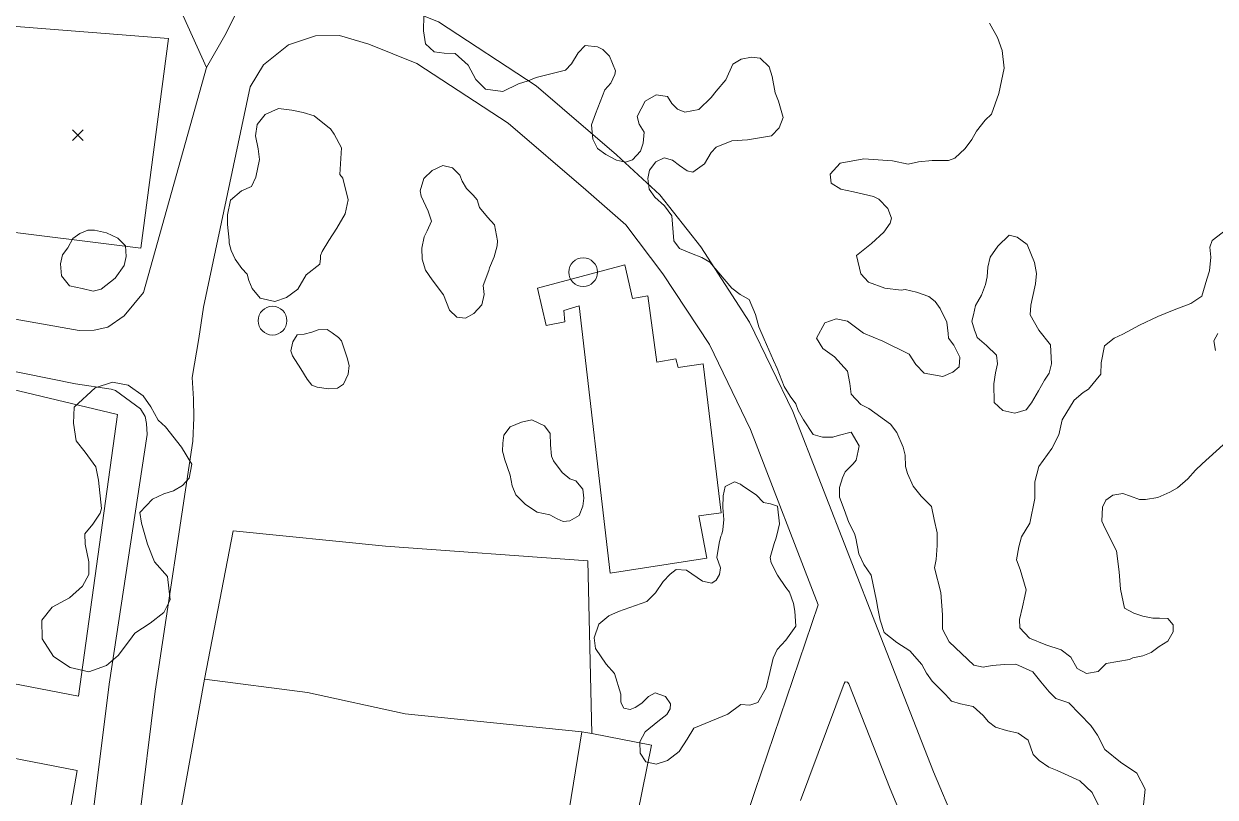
# Model space of a CAD drawing. Header units: metres. Extents: x 4652992 to 4879070, y 2074171 to 2309877.
# Drawn here: x 4654550.2 to 4654614.1, y 2307160.3 to 2307201.8 of the extents above; entities that cross this region are included whole.
import ezdxf

# ---------------------------------------------------------------- set-up
doc = ezdxf.new("R2010")
doc.units = ezdxf.units.M
doc.header["$MEASUREMENT"] = 0
doc.linetypes.add('DGN Style 3', pattern=[92.779933, 66.271381, -26.508552])
doc.layers.get('0').update_dxf_attribs({"color": 4, "lineweight": 0})
for name, color, linetype, lineweight in [('Level 19', 38, 'DGN Style 3', 0), ('Level 20', 30, 'DGN Style 3', 0), ('Level 30', 5, 'Continuous', 0), ('Level 37', 3, 'Continuous', 0), ('Level 38', 3, 'Continuous', 0), ('Level 40', 1, 'Continuous', 0), ('Level 61', 4, 'Continuous', 0), ('Level 62', 4, 'Continuous', 0), ('Level 63', 3, 'Continuous', 0)]:
    doc.layers.add(name, color=color, linetype=linetype, lineweight=lineweight)

# ---------------------------------------------------------------- blocks, each defined once
blk = doc.blocks.new('POSTE')
at = {"color": 0, "linetype": 'ByBlock', "lineweight": -2}
blk.add_circle((0, 0), 0.770001, dxfattribs=at)
blk = doc.blocks.new('COTA')
at = {"color": 0, "linetype": 'ByBlock', "lineweight": -2, "ltscale": 10}
for p, q in [((0, 0), (-1.419522, -1.408457)), ((-1.408457, 1.419522), (0, 0)), ((1.419522, 1.408457), (0, 0)), ((0, 0), (1.408457, -1.419522))]:
    blk.add_line(p, q, dxfattribs=at)

msp = doc.modelspace()

# ---------------------------------------------------------------- linework, layer by layer
at = {"layer": 'Level 19', "linetype": 'DGN Style 3'}
for points in [[(4654585.2762, 2307259.1089, 1371.557263), (4654583.9822, 2307256.4333, 1371.910547), (4654582.6483, 2307253.6028, 1372.667055), (4654573.4456, 2307234.7144, 1375.998462), (4654569.428, 2307224.9696, 1377.735555), (4654564.0592, 2307209.6876, 1380.274711), (4654561.593461, 2307202.392174, 1381.477922), (4654561.077612, 2307201.337361, 1381.56713), (4654560.0212, 2307199.4987, 1381.815247), (4654556.635547, 2307187.427941, 1383.673627), (4654555.5939, 2307186.1626, 1384.011302), (4654554.7342, 2307185.56, 1384.176659), (4654553.999, 2307185.4072, 1384.220602), (4654553.1812, 2307185.389, 1384.241783), (4654540.9424, 2307187.5248, 1384.510064)], [(4654602.2677, 2307153.9372, 1372.241664), (4654599.0035, 2307161.709, 1372.810473), (4654596.012, 2307169.3501, 1373.436735), (4654591.453, 2307181.0335, 1375.107136), (4654589.1412, 2307185.8358, 1376.187789), (4654586.5304, 2307189.8701, 1376.781996), (4654584.3247, 2307192.6632, 1377.20291), (4654582.0024, 2307194.8138, 1377.626021), (4654577.6959, 2307198.5082, 1378.572125), (4654572.4589, 2307201.9415, 1379.845676), (4654569.5431, 2307203.1093, 1380.27023), (4654567.4945, 2307203.7212, 1380.588414), (4654565.7385, 2307203.7517, 1380.835606), (4654565.4001, 2307203.8394, 1380.864146), (4654565.1421, 2307203.9944, 1380.882038), (4654565.0448, 2307204.2444, 1380.880005), (4654566.2508, 2307208.9867, 1380.339235), (4654571.5777, 2307224.1495, 1377.597519), (4654575.5446, 2307233.7715, 1375.956837), (4654584.7225, 2307252.6088, 1372.622794), (4654586.0578, 2307255.4423, 1371.945657), (4654587.3558, 2307258.1261, 1371.214707)], [(4654587.1688, 2307153.9572, 1377.537345), (4654589.4287, 2307160.6509, 1376.091746), (4654592.8147, 2307170.6684, 1373.724943), (4654589.1939, 2307180.0628, 1375.466895), (4654586.9988, 2307184.6228, 1376.435903), (4654584.4888, 2307188.4249, 1377.050053), (4654582.5048, 2307191.0427, 1377.313004), (4654580.3629, 2307192.9263, 1377.747), (4654576.1904, 2307196.5059, 1378.684707), (4654571.2973, 2307199.7137, 1379.850484), (4654568.719, 2307200.7464, 1380.329322), (4654567.1514, 2307201.2146, 1380.667339), (4654565.8565, 2307201.191, 1380.938653), (4654564.4185, 2307200.7011, 1381.296954), (4654563.07202, 2307199.626443, 1381.656542), (4654562.364073, 2307198.446095, 1381.86989), (4654559.855003, 2307186.63124, 1383.782202), (4654559.613244, 2307184.94642, 1384.123365), (4654559.2484, 2307182.8575, 1384.445592), (4654559.3206, 2307181.7242, 1384.511125), (4654559.3347, 2307180.6915, 1384.545837), (4654559.2934, 2307179.452, 1384.569805), (4654557.2694, 2307166.0268, 1384.986862), (4654555.9496, 2307155.3622, 1385.555503)], [(4654553.4824, 2307155.781, 1385.673095), (4654554.7979, 2307166.4027, 1385.161206), (4654556.8363, 2307179.8041, 1384.445191), (4654556.7943, 2307180.3991, 1384.43923), (4654556.7301, 2307180.7647, 1384.432018), (4654556.4711, 2307181.174, 1384.440706), (4654555.1347, 2307182.1663, 1384.397538), (4654554.8974, 2307182.2321, 1384.388942), (4654552.996, 2307182.5253, 1384.378011), (4654540.4476, 2307185.0743, 1384.507834), (4654537.0213, 2307185.7618, 1384.625462), (4654533.8874, 2307186.5399, 1384.610689), (4654512.926, 2307191.433, 1384.197088), (4654497.5128, 2307194.0755, 1383.493536), (4654471.527291, 2307199.830809, 1381.966354)], [(4654599.9063, 2307153.1036, 1372.359877), (4654596.6756, 2307160.7976, 1373.063074), (4654594.4695, 2307166.4324, 1373.381927), (4654594.398, 2307166.5182, 1373.400111), (4654594.2705, 2307166.5366, 1373.438321), (4654594.2077, 2307166.4394, 1373.46531), (4654591.8768, 2307160.1626, 1375.646072)]]:
    msp.add_polyline3d(points, dxfattribs=at)
at = {"layer": 'Level 20', "linetype": 'Continuous'}
msp.add_polyline3d([(4654560.0212, 2307199.4987, 1381.6514), (4654556.169236, 2307208.015786, 1381.8514), (4654552.474768, 2307213.142319, 1382.3514), (4654547.906163, 2307217.966674, 1382.5514), (4654547.267449, 2307218.397831, 1382.5514), (4654546.57405, 2307218.58506, 1382.5514), (4654545.917303, 2307218.50791, 1382.5514), (4654545.429557, 2307218.328886, 1382.5514), (4654538.72812, 2307213.043219, 1383.1514), (4654534.791036, 2307211.300463, 1383.1514), (4654530.938485, 2307210.389836, 1383.4514), (4654519.744189, 2307209.759258, 1383.4514), (4654516.791807, 2307209.36771, 1383.3514), (4654514.896642, 2307208.89581, 1383.3514), (4654513.809991, 2307208.467015, 1383.3514), (4654513.177198, 2307208.352597, 1383.3514), (4654509.586971, 2307209.027555, 1383.1514)], dxfattribs=at)
at = {"layer": 'Level 30', "color": 1}
for points in [[(4654582.450302, 2307188.9096, 1380.3514), (4654582.861236, 2307187.0959, 1380.8514), (4654583.680383, 2307187.24109, 1380.8514), (4654584.160717, 2307183.686596, 1380.8514), (4654585.189837, 2307183.855174, 1380.6514), (4654585.317093, 2307183.399849, 1380.6514), (4654586.657896, 2307183.602062, 1380.2514), (4654587.616784, 2307175.602014, 1380.2514), (4654586.414472, 2307175.438568, 1380.6514), (4654586.856373, 2307173.173003, 1380.6514), (4654581.656049, 2307172.361234, 1381.1514), (4654580.002897, 2307186.714548, 1380.9514), (4654579.177226, 2307186.454486, 1380.3514), (4654579.238244, 2307185.84949, 1380.3514), (4654578.241287, 2307185.645243, 1380.3514), (4654577.773969, 2307187.65522, 1380.3514), (4654582.450302, 2307188.9096, 1380.3514)], [(4654548.780214, 2307181.112918, 1387.4514), (4654546.55127, 2307167.041716, 1387.4514), (4654546.485861, 2307166.628793, 1387.4514), (4654545.255591, 2307166.95098, 1387.6514), (4654544.662174, 2307163.494757, 1387.6514), (4654548.912054, 2307162.589868, 1393.3514), (4654553.083473, 2307161.783439, 1392.6514), (4654552.315147, 2307157.353024, 1392.6514), (4654552.097401, 2307157.406069, 1388.1514), (4654551.435986, 2307151.811147, 1388.0514), (4654547.602676, 2307152.405234, 1388.0514), (4654548.518662, 2307158.077067, 1388.0514), (4654542.172203, 2307159.296639, 1388.0514), (4654537.643982, 2307160.167796, 1388.8514), (4654534.327882, 2307160.63344, 1388.1514), (4654535.655242, 2307168.781342, 1388.1514), (4654536.52487, 2307172.758105, 1387.0514), (4654536.680207, 2307172.739027, 1387.078592), (4654538.809873, 2307172.477471, 1387.4514), (4654540.522517, 2307182.548539, 1387.4514), (4654544.684099, 2307181.883579, 1388.3514), (4654548.460232, 2307181.173121, 1387.521707), (4654548.780214, 2307181.112918, 1387.4514)]]:
    msp.add_polyline3d(points, dxfattribs=at)
at = {"layer": 'Level 37', "extrusion": (0.1792377330463025, 0.0448865528118147, 0.9827812739511752), "elevation": 939195.770161, "flags": 128}
msp.add_lwpolyline([(1107314.920861, -4987947.362414), (1107307.475652, -4987967.031491), (1107321.114784, -4987972.98475)], dxfattribs=at)
at = {"layer": 'Level 37'}
for points in [[(4654554.731506, 2307126.92225, 1387.7514), (4654555.116291, 2307133.964641, 1387.7514), (4654555.143532, 2307134.463213, 1387.7514), (4654555.66244, 2307143.115204, 1387.6514), (4654557.215314, 2307151.733995, 1387.28571), (4654559.908856, 2307166.683747, 1386.6514), (4654561.444662, 2307174.641907, 1386.0514), (4654569.611256, 2307173.804718, 1385.651384), (4654580.467511, 2307173.027291, 1381.451384), (4654580.677573, 2307163.754001, 1382.522506)], [(4654550.941743, 2307117.659603, 1388.310411), (4654574.019321, 2307113.750316, 1384.051384), (4654576.542665, 2307125.356211, 1384.051384), (4654577.301463, 2307130.386226, 1383.943396), (4654577.455674, 2307131.408479, 1383.92145), (4654577.948004, 2307134.672093, 1383.851384), (4654579.011865, 2307139.617727, 1383.576807), (4654580.660189, 2307147.280389, 1383.151384), (4654583.878047, 2307163.12831, 1382.351384), (4654580.677573, 2307163.754001, 1382.522506), (4654580.137465, 2307163.859592, 1382.551384), (4654570.669125, 2307164.817415, 1386.151384), (4654565.441635, 2307165.956801, 1386.651384), (4654559.908856, 2307166.683747, 1386.651384)]]:
    msp.add_polyline3d(points, dxfattribs=at)
at = {"layer": 'Level 38'}
msp.add_polyline3d([(4654546.55127, 2307167.041716, 1386.5514), (4654553.155175, 2307165.76763, 1386.5514), (4654555.243773, 2307180.869681, 1385.7514), (4654548.712802, 2307182.432877, 1385.9514), (4654548.460232, 2307181.173121, 1385.9514)], dxfattribs=at)
at = {"layer": 'Level 40', "color": 3, "flags": 128}
for points, elevation in [([(4654555.254217, 2307190.327414), (4654555.67538, 2307189.91701), (4654555.707562, 2307189.356353), (4654555.597819, 2307188.866955), (4654555.128252, 2307188.181252), (4654554.366393, 2307187.600404), (4654553.948263, 2307187.496187), (4654553.346779, 2307187.630604), (4654552.670098, 2307187.781826), (4654552.236636, 2307188.313559), (4654552.183722, 2307188.95792), (4654552.293457, 2307189.447336), (4654552.574283, 2307189.819448), (4654552.842839, 2307190.312906), (4654553.219566, 2307190.584515), (4654553.654596, 2307190.764022), (4654554.009823, 2307190.763692), (4654554.648909, 2307190.620846), (4654555.254217, 2307190.327414)], 1385.609417), ([(4654601.854237, 2307184.573978), (4654601.350274, 2307185.008039), (4654601.278686, 2307185.224914), (4654601.198508, 2307185.403537), (4654601.06392, 2307185.875548), (4654601.14123, 2307186.219837), (4654601.2529, 2307186.717145), (4654601.380801, 2307186.9296), (4654601.581241, 2307187.286537), (4654601.786454, 2307187.843288), (4654601.880947, 2307188.264096), (4654601.916261, 2307188.778493), (4654602.036526, 2307189.314074), (4654602.449824, 2307189.90466), (4654603.062613, 2307190.490811), (4654603.482586, 2307190.396887), (4654604.033314, 2307189.992482), (4654604.41699, 2307189.022798), (4654604.525786, 2307188.436007), (4654604.48187, 2307187.883373), (4654604.318647, 2307187.156548), (4654604.22415, 2307186.735758), (4654604.188827, 2307186.221392), (4654604.645026, 2307185.396265), (4654605.271098, 2307184.613522), (4654605.323562, 2307183.59749), (4654605.211885, 2307183.100227), (4654604.964689, 2307182.713606), (4654604.636367, 2307182.144266), (4654604.25269, 2307181.506962), (4654603.967321, 2307181.128878), (4654603.36414, 2307180.942344), (4654602.715143, 2307181.087413), (4654602.249385, 2307181.51289), (4654602.235068, 2307182.520378), (4654602.32574, 2307183.10269), (4654602.43741, 2307183.599968), (4654602.379189, 2307184.054884), (4654601.854237, 2307184.573978)], 1373.009417)]:
    msp.add_lwpolyline(points, dxfattribs=dict(at, elevation=elevation))
at = {"layer": 'Level 40', "color": 3}
for points in [[(4654607.838856, 2307159.928892, 1374.309417), (4654607.510272, 2307160.603545, 1374.309417), (4654606.851149, 2307161.231759, 1374.309417), (4654605.633145, 2307161.784191, 1374.909417), (4654605.193406, 2307161.962498, 1374.909417), (4654604.673711, 2307162.318887, 1374.909417), (4654604.344378, 2307162.632771, 1374.909417), (4654604.079777, 2307163.412893, 1374.909417), (4654603.538938, 2307163.787782, 1375.509417), (4654602.923926, 2307163.924674, 1375.709417), (4654602.323906, 2307164.098687, 1375.709417), (4654601.948295, 2307164.382655, 1375.709417), (4654601.66587, 2307164.72585, 1375.709417), (4654601.134295, 2307165.204727, 1375.709417), (4654600.449608, 2307165.357639, 1375.709417), (4654599.963663, 2307165.506184, 1375.709417), (4654599.643179, 2307165.857892, 1375.709417), (4654598.931945, 2307166.574726, 1376.209417), (4654598.628762, 2307167.002385, 1376.209417), (4654598.372143, 2307167.459644, 1376.209417), (4654597.7401, 2307168.200738, 1376.209417), (4654597.039622, 2307168.637166, 1376.209417), (4654596.364784, 2307169.187862, 1376.209417), (4654596.1509, 2307169.835589, 1376.209417), (4654596.01305, 2307170.466341, 1376.209417), (4654595.946496, 2307170.881186, 1376.209417), (4654595.661747, 2307172.257007, 1376.909417), (4654595.270471, 2307172.823972, 1376.909417), (4654595.00169, 2307173.403542, 1376.909417), (4654594.830702, 2307174.24102, 1376.909417), (4654594.76801, 2307174.494812, 1376.909417), (4654594.461232, 2307175.082896, 1376.909417), (4654594.21807, 2307175.77667, 1376.909417), (4654593.966359, 2307176.432399, 1376.909417), (4654593.963474, 2307176.952605, 1376.909417), (4654594.121086, 2307177.476918, 1376.909417), (4654594.273965, 2307177.802457, 1376.909417), (4654594.688952, 2307178.229291, 1376.909417), (4654594.854186, 2307178.432169, 1376.909417), (4654594.965269, 2307178.926921, 1376.909417), (4654595.025083, 2307179.193327, 1376.909417), (4654594.591975, 2307179.929611, 1376.909417), (4654593.899406, 2307179.748353, 1377.709417), (4654593.599615, 2307179.655646, 1377.709417), (4654593.042709, 2307179.660326, 1377.709417), (4654592.55789, 2307179.808604, 1377.709417), (4654592.025964, 2307180.591593, 1378.409417), (4654591.740603, 2307181.094177, 1378.409417), (4654591.619241, 2307181.440437, 1378.409417), (4654591.316818, 2307181.867061, 1378.409417), (4654590.993528, 2307182.378139, 1378.409417), (4654590.612364, 2307183.340991, 1378.409417), (4654590.432211, 2307183.7802, 1378.409417), (4654589.92064, 2307184.911003, 1379.209417), (4654589.631742, 2307185.57339, 1379.209417), (4654589.464999, 2307186.248333, 1379.209417), (4654589.125885, 2307187.041533, 1379.209417), (4654588.629618, 2307187.311903, 1379.209417), (4654588.188263, 2307187.64971, 1379.209417), (4654587.780977, 2307188.13933, 1379.209417), (4654587.003238, 2307189.052756, 1380.309417), (4654586.583312, 2307189.305846, 1380.309417), (4654586.032878, 2307189.508516, 1380.309417), (4654585.37745, 2307189.774464, 1380.309417), (4654585.075697, 2307190.200143, 1380.309417), (4654584.978088, 2307191.535429, 1380.309417), (4654584.579842, 2307192.06231, 1380.309417), (4654584.051078, 2307192.538778, 1380.309417), (4654583.749304, 2307192.964494, 1380.309417), (4654583.679223, 2307193.537422, 1380.309417), (4654583.781298, 2307193.992248, 1380.309417), (4654584.118881, 2307194.434211, 1380.309417), (4654584.565264, 2307194.652819, 1380.309417), (4654585.010753, 2307194.513382, 1380.309417), (4654585.384377, 2307194.230801, 1380.309417), (4654585.795829, 2307193.939763, 1380.309417), (4654586.098482, 2307193.872078, 1380.309417), (4654586.717891, 2307194.330607, 1380.309417), (4654587.089494, 2307194.924166, 1380.309417), (4654587.355212, 2307195.222974, 1380.309417), (4654588.184587, 2307195.554929, 1380.309417), (4654589.03006, 2307195.604648, 1380.309417), (4654590.318524, 2307195.826483, 1379.509417), (4654590.732187, 2307196.251951, 1379.509417), (4654590.935673, 2307196.804124, 1379.509417), (4654590.697969, 2307197.694075, 1379.509417), (4654590.518052, 2307198.132794, 1379.509417), (4654590.356079, 2307199.00583, 1379.509417), (4654590.193192, 2307199.520449, 1379.509417), (4654589.701789, 2307199.989025, 1379.509417), (4654589.238824, 2307200.052753, 1379.509417), (4654588.6954, 2307199.935234, 1379.509417), (4654588.240037, 2307199.678465, 1379.509417), (4654587.866842, 2307198.823566, 1380.009417), (4654587.350485, 2307198.223546, 1380.909417), (4654587.076469, 2307197.887091, 1380.909417), (4654586.41503, 2307197.239549, 1380.909417), (4654585.666576, 2307197.088766, 1380.909417), (4654585.26774, 2307197.257527, 1380.909417), (4654584.978507, 2307197.560875, 1380.909417), (4654584.744075, 2307197.931519, 1380.909417), (4654584.130703, 2307198.028946, 1380.909417), (4654583.537239, 2307197.684382, 1380.909417), (4654583.114914, 2307196.864003, 1380.909417), (4654583.218943, 2307196.442982, 1380.909417), (4654583.482689, 2307196.026017, 1380.909417), (4654583.430804, 2307195.441003, 1380.909417), (4654583.291004, 2307194.994978, 1380.909417), (4654582.869575, 2307194.532393, 1380.909417), (4654582.486835, 2307194.419119, 1380.909417), (4654581.995368, 2307194.52903, 1380.909417), (4654581.424475, 2307194.815801, 1380.909417), (4654580.98399, 2307195.15296, 1380.909417), (4654580.737221, 2307195.645675, 1380.909417), (4654580.671863, 2307196.416031, 1380.909417), (4654580.883465, 2307197.005122, 1380.909417), (4654581.372395, 2307198.286514, 1381.909417), (4654581.692311, 2307198.651927, 1381.909417), (4654581.915933, 2307199.118332, 1381.909417), (4654581.958376, 2307199.307465, 1381.909417), (4654581.620321, 2307200.098152, 1381.909417), (4654581.264402, 2307200.455857, 1381.909417), (4654580.979312, 2307200.599088, 1381.909417), (4654580.320435, 2307200.667031, 1381.909417), (4654579.954261, 2307200.272224, 1381.909417), (4654579.583406, 2307199.679832, 1381.909417), (4654579.271968, 2307199.352234, 1381.909417), (4654577.701858, 2307198.951421, 1382.809417), (4654577.265354, 2307198.771302, 1382.809417), (4654576.753414, 2307198.608054, 1382.809417), (4654575.909632, 2307198.201592, 1382.809417), (4654574.987456, 2307198.328492, 1382.809417), (4654574.468735, 2307198.841315, 1382.809417), (4654574.047062, 2307199.610205, 1382.809417), (4654573.356675, 2307200.24081, 1382.809417), (4654572.765439, 2307200.254014, 1382.809417), (4654572.228872, 2307200.334354, 1382.809417), (4654571.768588, 2307200.754772, 1382.809417), (4654571.648641, 2307201.456213, 1382.809417), (4654571.675767, 2307202.2835, 1382.809417)], [(4654602.0121, 2307201.874198, 1375.909417), (4654602.437191, 2307201.09849, 1375.909417), (4654602.680637, 2307200.403476, 1375.909417), (4654602.788087, 2307199.458674, 1375.909417), (4654602.507872, 2307198.092134, 1376.509417), (4654602.119132, 2307196.983534, 1376.809417), (4654601.76769, 2307196.662319, 1376.809417), (4654601.318414, 2307196.083105, 1376.809417), (4654601.055309, 2307195.622179, 1376.809417), (4654600.707668, 2307195.140181, 1376.809417), (4654600.15296, 2307194.624537, 1376.809417), (4654599.806264, 2307194.502174, 1376.809417), (4654598.927636, 2307194.498793, 1376.809417), (4654598.192429, 2307194.423345, 1376.809417), (4654597.647193, 2307194.305402, 1376.809417), (4654596.811267, 2307194.492378, 1376.809417), (4654595.276564, 2307194.583436, 1378.109417), (4654593.998061, 2307194.354761, 1379.009417), (4654593.461722, 2307193.773715, 1379.609417), (4654593.510973, 2307193.284647, 1379.609417), (4654594.036289, 2307192.967972, 1379.609417), (4654594.717752, 2307192.815562, 1379.609417), (4654595.247771, 2307192.697023, 1379.609417), (4654595.777783, 2307192.578485, 1379.609417), (4654596.063612, 2307192.434887, 1379.609417), (4654596.546308, 2307191.928575, 1379.609417), (4654596.746967, 2307191.405676, 1379.609417), (4654596.687354, 2307191.140162, 1379.609417), (4654596.340989, 2307190.659934, 1379.609417), (4654595.687048, 2307190.049315, 1379.609417), (4654594.873777, 2307189.408003, 1379.209417), (4654595.108706, 2307188.431077, 1378.209417), (4654595.517996, 2307187.968933, 1377.309417), (4654596.389818, 2307187.658128, 1375.909417), (4654597.268483, 2307187.545704, 1374.509417), (4654597.476172, 2307187.579464, 1374.509417), (4654598.085905, 2307187.443132, 1374.509417), (4654598.754698, 2307187.213399, 1374.509417), (4654599.092905, 2307186.937289, 1374.509417), (4654599.367283, 2307186.555162, 1374.509417), (4654599.725497, 2307185.833519, 1374.509417), (4654599.787432, 2307185.218225, 1374.509417), (4654599.812205, 2307184.97211, 1374.509417), (4654600.086571, 2307184.590004, 1374.509417), (4654600.42381, 2307183.953276, 1374.509417), (4654600.388571, 2307183.43992, 1374.509417), (4654600.044682, 2307183.155944, 1374.509417), (4654599.510266, 2307182.914558, 1374.509417), (4654598.510945, 2307183.097853, 1374.509417), (4654598.054608, 2307183.560722, 1374.509417), (4654597.700196, 2307184.1211, 1374.509417), (4654596.289538, 2307184.80152, 1375.809417), (4654595.245086, 2307185.236086, 1377.209417), (4654594.398008, 2307185.879239, 1378.109417), (4654593.791103, 2307186.014922, 1378.109417), (4654593.183268, 2307185.791617, 1378.109417), (4654592.721512, 2307184.976909, 1378.109417), (4654593.074318, 2307184.419123, 1378.109417), (4654593.688832, 2307183.96248, 1378.109417), (4654594.395333, 2307183.205923, 1378.109417), (4654594.524336, 2307182.53856, 1378.109417), (4654594.59454, 2307181.964164, 1378.109417), (4654595.107562, 2307181.41052, 1378.109417), (4654595.537113, 2307181.194791, 1378.109417), (4654596.692907, 2307180.35276, 1375.609417), (4654597.034437, 2307179.916105, 1375.609417), (4654597.375026, 2307179.11935, 1375.609417), (4654597.479682, 2307178.695613, 1375.609417), (4654597.503487, 2307178.089778, 1375.609417), (4654597.616701, 2307177.704171, 1375.609417), (4654597.906854, 2307177.038828, 1375.609417), (4654598.345388, 2307176.500469, 1375.609417), (4654598.89806, 2307175.936614, 1375.609417), (4654599.038892, 2307175.248684, 1376.609417), (4654599.197549, 2307174.533591, 1376.609417), (4654599.204214, 2307173.85247, 1376.609417), (4654599.155784, 2307173.103711, 1376.609417), (4654599.053201, 2307172.646901, 1376.609417), (4654599.396151, 2307171.331004, 1376.609417), (4654599.492519, 2307170.120502, 1375.509417), (4654599.482071, 2307169.362218, 1375.509417), (4654599.848318, 2307168.67993, 1375.509417), (4654600.506585, 2307168.052519, 1375.509417), (4654601.164836, 2307167.425125, 1375.509417), (4654601.659464, 2307167.314645, 1375.509417), (4654602.158842, 2307167.403254, 1375.509417), (4654602.810406, 2307167.457869, 1375.509417), (4654603.415354, 2307167.482864, 1375.509417), (4654604.323703, 2307167.079825, 1375.509417), (4654604.762166, 2307166.541574, 1375.509417), (4654605.200621, 2307166.003334, 1375.509417), (4654605.55918, 2307165.643055, 1375.509417), (4654606.26489, 2307165.405382, 1375.509417), (4654607.435202, 2307164.188073, 1374.309417), (4654607.798097, 2307163.666055, 1374.309417), (4654608.185738, 2307162.897993, 1374.309417), (4654609.035346, 2307162.227215, 1374.309417), (4654609.902079, 2307161.632799, 1374.309417), (4654610.348727, 2307160.771435, 1374.309417), (4654610.240068, 2307159.753494, 1374.309417)], [(4654565.368643, 2307188.362557, 1389.809417), (4654564.922298, 2307187.597519, 1389.809417), (4654564.310486, 2307187.144628, 1389.809417), (4654563.674299, 2307186.933035, 1389.809417), (4654562.88942, 2307187.108454, 1389.809417), (4654562.458516, 2307187.637166, 1389.809417), (4654562.280844, 2307188.069976, 1389.809417), (4654562.198507, 2307188.402862, 1389.809417), (4654561.912493, 2307188.702654, 1389.809417), (4654561.556324, 2307189.214685, 1389.809417), (4654561.341711, 2307189.682386, 1388.709417), (4654561.227898, 2307190.067086, 1386.909417), (4654561.224089, 2307190.225793, 1386.909417), (4654561.138427, 2307191.073688, 1386.909417), (4654561.135428, 2307191.587399, 1386.909417), (4654561.312428, 2307192.376598, 1386.909417), (4654561.897563, 2307192.877232, 1386.909417), (4654562.423695, 2307193.114796, 1386.909417), (4654562.654267, 2307193.615767, 1386.909417), (4654562.864992, 2307194.555307, 1386.909417), (4654562.795385, 2307195.123405, 1386.909417), (4654562.638495, 2307195.829428, 1386.909417), (4654562.735838, 2307196.439146, 1386.909417), (4654563.170892, 2307196.97335, 1386.909417), (4654563.872413, 2307197.290093, 1386.909417), (4654564.602199, 2307197.205831, 1386.909417), (4654565.202549, 2307197.071578, 1386.909417), (4654565.79446, 2307196.899744, 1386.909417), (4654566.527185, 2307196.301753, 1386.909417), (4654566.660406, 2307196.193029, 1386.909417), (4654566.872466, 2307195.908811, 1386.909417), (4654567.26286, 2307195.19006, 1386.909417), (4654567.17607, 2307193.749259, 1386.909417), (4654567.329944, 2307193.556997, 1386.909417), (4654567.619166, 2307192.387345, 1386.909417), (4654567.450572, 2307191.635775, 1386.909417), (4654567.002496, 2307190.867768, 1386.909417), (4654566.579711, 2307190.212498, 1386.909417), (4654566.211304, 2307189.624, 1386.909417), (4654566.123211, 2307189.406922, 1386.909417), (4654566.127012, 2307189.248226, 1386.909417), (4654566.097096, 2307188.939221, 1386.909417), (4654565.368643, 2307188.362557, 1389.809417)], [(4654574.856335, 2307187.801164, 1385.709417), (4654574.905286, 2307187.315979, 1385.709417), (4654574.778626, 2307186.751494, 1385.709417), (4654574.359854, 2307186.291825, 1385.709417), (4654573.908161, 2307186.037111, 1385.709417), (4654573.448873, 2307186.100248, 1385.709417), (4654573.05713, 2307186.464446, 1385.709417), (4654572.729132, 2307187.288647, 1385.709417), (4654572.121235, 2307188.096389, 1385.709417), (4654571.763243, 2307188.611152, 1385.709417), (4654571.580869, 2307189.205232, 1385.709417), (4654571.55723, 2307189.803357, 1385.709417), (4654571.692328, 2307190.405525, 1385.709417), (4654571.843468, 2307190.727447, 1385.709417), (4654572.08936, 2307191.252195, 1384.809417), (4654571.905243, 2307191.789178, 1384.109417), (4654571.530399, 2307192.585937, 1384.109417), (4654571.476668, 2307192.875212, 1384.109417), (4654571.666632, 2307193.545702, 1384.109417), (4654572.115523, 2307193.960251, 1384.109417), (4654572.689643, 2307194.227969, 1384.109417), (4654573.216792, 2307194.110094, 1384.109417), (4654573.600931, 2307193.707324, 1384.109417), (4654573.72996, 2307193.401212, 1384.109417), (4654573.95502, 2307192.994413, 1384.109417), (4654574.309957, 2307192.637794, 1384.109417), (4654574.531208, 2307192.390285, 1384.109417), (4654574.663207, 2307191.97636, 1385.009417), (4654575.086537, 2307191.458637, 1385.909417), (4654575.469729, 2307191.056863, 1385.909417), (4654575.630487, 2307190.191174, 1385.909417), (4654575.608952, 2307189.919409, 1385.909417), (4654575.436319, 2307189.325826, 1385.909417), (4654575.188567, 2307188.74904, 1385.909417), (4654575.154799, 2307188.598547, 1385.909417), (4654574.856335, 2307187.801164, 1385.709417)], [(4654608.255244, 2307167.512096, 1373.809417), (4654607.838674, 2307167.083629, 1373.809417), (4654607.215274, 2307166.982177, 1373.809417), (4654606.715801, 2307167.254212, 1373.809417), (4654606.369804, 2307167.853027, 1373.809417), (4654605.857929, 2307168.248196, 1373.809417), (4654605.036232, 2307168.511984, 1373.809417), (4654604.155414, 2307168.86922, 1373.809417), (4654603.639693, 2307169.42574, 1373.809417), (4654603.619679, 2307169.871531, 1373.809417), (4654603.774125, 2307170.559196, 1373.809417), (4654603.90283, 2307171.132255, 1373.809417), (4654603.980054, 2307171.476092, 1373.809417), (4654603.657266, 2307172.558114, 1373.309417), (4654603.455034, 2307173.085081, 1373.309417), (4654603.571425, 2307173.781758, 1373.309417), (4654603.72979, 2307174.308464, 1373.309417), (4654604.177209, 2307175.051632, 1373.309417), (4654604.434258, 2307176.372537, 1372.609417), (4654604.432365, 2307177.257093, 1372.609417), (4654604.659635, 2307178.090446, 1372.609417), (4654605.358606, 2307179.059514, 1372.609417), (4654605.721468, 2307179.782198, 1372.609417), (4654605.901959, 2307180.585842, 1372.609417), (4654606.541744, 2307181.64854, 1372.609417), (4654607.035414, 2307182.060662, 1372.609417), (4654607.316144, 2307182.23905, 1372.609417), (4654607.985548, 2307183.039516, 1371.709417), (4654607.999917, 2307183.639883, 1371.709417), (4654608.168213, 2307184.567996, 1371.709417), (4654608.700702, 2307184.972052, 1371.709417), (4654609.151924, 2307185.19308, 1371.709417), (4654610.046778, 2307185.662871, 1370.909417), (4654611.035275, 2307186.126414, 1369.709417), (4654611.814268, 2307186.456765, 1369.109417), (4654612.811573, 2307186.826811, 1368.309417), (4654613.384801, 2307187.22405, 1368.309417), (4654613.66908, 2307188.130505, 1368.309417), (4654613.811221, 2307188.583736, 1368.309417), (4654613.868226, 2307189.313828, 1367.909417), (4654613.829114, 2307189.854522, 1366.709417), (4654613.946678, 2307190.212435, 1366.209417), (4654615.321234, 2307191.27122, 1365.509417)], [(4654567.569169, 2307183.916405, 1386.809417), (4654567.672466, 2307183.4987, 1386.809417), (4654567.608824, 2307183.03938, 1386.809417), (4654567.369815, 2307182.500866, 1386.809417), (4654567.048167, 2307182.296509, 1386.809417), (4654566.564208, 2307182.246803, 1386.809417), (4654565.955451, 2307182.343366, 1386.809417), (4654565.663713, 2307182.448016, 1386.809417), (4654565.422552, 2307182.778137, 1386.809417), (4654565.07345, 2307183.329694, 1386.809417), (4654564.631673, 2307184.027399, 1386.409417), (4654564.532108, 2307184.286555, 1386.409417), (4654564.641752, 2307184.775353, 1386.409417), (4654564.884698, 2307185.155395, 1386.409417), (4654565.247882, 2307185.192686, 1386.409417), (4654565.665475, 2307185.296787, 1386.409417), (4654566.007982, 2307185.417667, 1386.409417), (4654566.483783, 2307185.429786, 1386.409417), (4654566.758808, 2307185.249869, 1386.409417), (4654567.100478, 2307185.015574, 1386.409417), (4654567.254442, 2307184.823229, 1386.409417), (4654567.569169, 2307183.916405, 1386.809417)], [(4654614.256516, 2307185.220291, 1368.009417), (4654614.046137, 2307184.822587, 1368.009417), (4654614.132665, 2307184.302128, 1368.509417)], [(4654557.229538, 2307172.965193, 1390.009417), (4654557.917298, 2307172.182979, 1390.009417), (4654558.068157, 2307170.931339, 1390.009417), (4654557.721894, 2307170.262178, 1390.009417), (4654557.00199, 2307169.676441, 1390.009417), (4654556.17838, 2307169.153143, 1390.009417), (4654555.89086, 2307168.745882, 1390.009417), (4654555.278456, 2307167.939705, 1390.009417), (4654554.650058, 2307167.412108, 1390.009417), (4654553.710536, 2307167.071819, 1390.009417), (4654552.701634, 2307167.29703, 1390.009417), (4654551.813979, 2307167.888055, 1390.009417), (4654551.205437, 2307168.848962, 1390.009417), (4654551.190983, 2307169.834423, 1390.009417), (4654551.740877, 2307170.536743, 1390.009417), (4654552.676657, 2307171.035038, 1390.009417), (4654553.367633, 2307171.666566, 1390.009417), (4654553.705513, 2307172.298353, 1390.009417), (4654553.698689, 2307172.967824, 1390.009417), (4654553.518001, 2307173.911879, 1390.009417), (4654553.486002, 2307174.469116, 1390.009417), (4654553.919215, 2307175.001053, 1390.009417), (4654554.323452, 2307175.578754, 1390.009417), (4654554.382192, 2307175.840687, 1390.009417), (4654554.234646, 2307177.358208, 1391.509417), (4654554.07866, 2307178.059724, 1391.509417), (4654553.51242, 2307178.852889, 1391.509417), (4654553.024554, 2307179.471693, 1391.509417), (4654552.881506, 2307180.405666, 1391.509417), (4654552.916567, 2307181.26065, 1391.509417), (4654554.050777, 2307182.301503, 1391.509417), (4654554.980176, 2307182.603715, 1391.509417), (4654555.809055, 2307182.457746, 1391.509417), (4654556.620373, 2307181.884294, 1391.509417), (4654557.033605, 2307181.282136, 1391.509417), (4654557.421702, 2307180.567952, 1391.509417), (4654557.810587, 2307180.206556, 1391.509417), (4654558.684026, 2307179.116974, 1390.709417), (4654559.225621, 2307178.210847, 1390.709417), (4654559.095256, 2307177.454837, 1390.709417), (4654558.733325, 2307177.064605, 1390.709417), (4654558.23884, 2307176.782492, 1390.709417), (4654557.732174, 2307176.620866, 1390.709417), (4654557.117304, 2307176.326381, 1390.709417), (4654556.433999, 2307175.617797, 1390.109417), (4654556.536176, 2307175.045625, 1389.909417), (4654556.849224, 2307173.914896, 1389.809417), (4654557.229538, 2307172.965193, 1390.009417)], [(4654579.096218, 2307177.756546, 1383.409417), (4654579.497526, 2307177.429094, 1383.409417), (4654579.828146, 2307177.315595, 1383.409417), (4654580.204035, 2307176.874934, 1383.409417), (4654580.253102, 2307176.388404, 1383.409417), (4654580.197611, 2307175.964868, 1383.409417), (4654580.003685, 2307175.453371, 1383.409417), (4654579.504555, 2307175.168577, 1383.409417), (4654579.14006, 2307175.131114, 1383.409417), (4654578.81791, 2307175.28234, 1383.409417), (4654578.428872, 2307175.48814, 1383.409417), (4654577.750679, 2307175.639645, 1383.409417), (4654577.131757, 2307176.055327, 1383.409417), (4654576.613589, 2307176.567401, 1383.409417), (4654576.405315, 2307177.049883, 1383.409417), (4654576.297805, 2307177.628756, 1383.409417), (4654575.996172, 2307178.49288, 1383.109417), (4654575.954671, 2307178.660749, 1383.109417), (4654575.89242, 2307178.912554, 1383.109417), (4654575.910226, 2307179.344721, 1383.109417), (4654575.965728, 2307179.768468, 1383.109417), (4654576.302045, 2307180.208772, 1383.109417), (4654576.914506, 2307180.46842, 1383.109417), (4654577.455377, 2307180.585462, 1383.109417), (4654578.137677, 2307180.274399, 1383.109417), (4654578.438358, 2307179.850366, 1383.109417), (4654578.462038, 2307179.250339, 1383.109417), (4654578.52341, 2307178.641896, 1383.109417), (4654578.623344, 2307178.381678, 1383.109417), (4654579.096218, 2307177.756546, 1383.409417)], [(4654614.538825, 2307179.249043, 1369.809417), (4654613.415814, 2307178.22111, 1371.009417), (4654613.061812, 2307177.89754, 1371.009417), (4654612.635089, 2307177.429146, 1371.009417), (4654612.084951, 2307176.948066, 1371.009417), (4654611.671641, 2307176.718288, 1371.009417), (4654611.041152, 2307176.416239, 1371.009417), (4654610.377188, 2307176.323014, 1371.009417), (4654610.053816, 2307176.314746, 1371.009417), (4654609.573551, 2307176.502619, 1371.009417), (4654609.161205, 2307176.635045, 1371.009417), (4654608.620638, 2307176.554506, 1371.009417), (4654608.236965, 2307176.277822, 1371.009417), (4654608.074299, 2307175.911477, 1371.009417), (4654608.025467, 2307175.157271, 1371.009417), (4654608.21584, 2307174.752308, 1371.009417), (4654608.811766, 2307173.562271, 1371.609417), (4654608.961788, 2307172.442381, 1371.609417), (4654609.031518, 2307171.501394, 1371.609417), (4654609.245589, 2307170.487942, 1371.609417), (4654609.746481, 2307170.2151, 1371.609417), (4654610.234947, 2307170.065736, 1371.609417), (4654610.502598, 2307170.005939, 1371.609417), (4654610.770248, 2307169.946142, 1371.609417), (4654611.131579, 2307169.945881, 1371.609417), (4654611.569378, 2307169.928536, 1371.609417), (4654611.853247, 2307169.583487, 1371.609417), (4654611.85226, 2307169.221618, 1371.609417), (4654611.578837, 2307168.719454, 1371.609417), (4654611.11043, 2307168.421778, 1371.609417), (4654610.680257, 2307168.115559, 1371.609417), (4654610.237665, 2307167.932808, 1371.609417), (4654609.688968, 2307167.813989, 1371.609417), (4654609.510208, 2307167.733226, 1371.609417), (4654608.255244, 2307167.512096, 1373.809417)], [(4654582.23432, 2307165.879733, 1382.509417), (4654581.889045, 2307166.988239, 1382.509417), (4654581.44581, 2307167.483917, 1382.509417), (4654580.881814, 2307168.32394, 1382.509417), (4654580.811936, 2307168.894947, 1382.509417), (4654581.056957, 2307169.633667, 1382.509417), (4654581.590561, 2307170.069908, 1382.509417), (4654582.119482, 2307170.30883, 1382.509417), (4654583.633681, 2307170.848015, 1381.709417), (4654584.092326, 2307171.301573, 1381.709417), (4654584.509416, 2307171.923272, 1381.709417), (4654584.875572, 2307172.31806, 1381.709417), (4654585.207771, 2307172.561574, 1381.709417), (4654585.758098, 2307172.521494, 1381.309417), (4654586.61009, 2307171.941055, 1380.409417), (4654587.112098, 2307171.835345, 1379.609417), (4654587.343951, 2307171.982673, 1379.609417), (4654587.534141, 2307172.298603, 1379.609417), (4654587.5729, 2307172.64836, 1379.609417), (4654587.380707, 2307173.20901, 1379.609417), (4654587.51311, 2307173.975927, 1379.609417), (4654587.598242, 2307174.355161, 1379.609417), (4654587.661639, 2307174.460473, 1379.609417), (4654587.712718, 2307174.688014, 1379.609417), (4654587.756187, 2307175.235863, 1379.609417), (4654587.703107, 2307175.884941, 1379.609417), (4654587.725744, 2307176.51711, 1379.609417), (4654587.836418, 2307177.010133, 1379.609417), (4654588.329486, 2307177.258407, 1379.609417), (4654588.661699, 2307177.144349, 1379.609417), (4654588.758246, 2307177.043122, 1379.609417), (4654589.49459, 2307176.568942, 1379.009417), (4654589.881071, 2307176.163727, 1379.009417), (4654590.259938, 2307176.079076, 1379.009417), (4654590.63028, 2307175.956471, 1379.009417), (4654590.737396, 2307175.015838, 1379.009417), (4654590.669233, 2307174.712218, 1379.009417), (4654590.566988, 2307174.256791, 1379.009417), (4654590.46094, 2307173.961639, 1379.009417), (4654590.252649, 2307173.211067, 1379.009417), (4654590.306663, 2307172.920016, 1379.009417), (4654590.640275, 2307172.251513, 1378.609417), (4654591.089496, 2307171.592917, 1378.609417), (4654591.274296, 2307171.352265, 1378.609417), (4654591.496083, 2307170.744487, 1378.609417), (4654591.56245, 2307170.330928, 1378.609417), (4654591.619375, 2307169.520752, 1378.609417), (4654591.090708, 2307168.761635, 1378.609417), (4654590.621712, 2307168.268299, 1378.609417), (4654590.397186, 2307167.800108, 1378.609417), (4654590.226702, 2307167.04075, 1378.609417), (4654590.039171, 2307166.205466, 1378.609417), (4654589.58632, 2307165.429439, 1378.609417), (4654589.156143, 2307165.286275, 1378.609417), (4654588.666697, 2307165.315917, 1379.809417), (4654587.98081, 2307164.793111, 1380.609417), (4654586.156494, 2307164.052699, 1382.809417), (4654585.786216, 2307163.461311, 1382.809417), (4654585.36129, 2307162.802826, 1382.809417), (4654584.735613, 2307162.308111, 1382.809417), (4654584.140043, 2307162.123872, 1382.809417), (4654583.574578, 2307162.250111, 1382.809417), (4654583.282355, 2307162.711854, 1382.809417), (4654583.258699, 2307163.311899, 1382.809417), (4654583.536632, 2307163.844617, 1382.809417), (4654584.216979, 2307164.406443, 1382.809417), (4654584.695674, 2307164.775381, 1382.809417), (4654584.885054, 2307165.089963, 1382.809417), (4654584.906691, 2307165.362696, 1382.809417), (4654584.635218, 2307165.740532, 1382.809417), (4654584.086693, 2307165.942319, 1382.809417), (4654583.725767, 2307165.745341, 1382.809417), (4654583.368636, 2307165.388904, 1382.809417), (4654582.999233, 2307165.154165, 1382.809417), (4654582.739132, 2307165.05363, 1382.809417), (4654582.399833, 2307165.129388, 1382.809417), (4654582.262188, 2307165.398039, 1382.809417), (4654582.24144, 2307165.481978, 1382.809417), (4654582.23432, 2307165.879733, 1382.509417)]]:
    msp.add_polyline3d(points, dxfattribs=at)
at = {"layer": 'Level 62', "elevation": 1384.1, "flags": 128}
msp.add_lwpolyline([(4654556.493373, 2307189.805539), (4654548.305379, 2307190.811), (4654549.602564, 2307201.708507), (4654557.977667, 2307201.054671), (4654556.493373, 2307189.805539)], dxfattribs=at)

# ---------------------------------------------------------------- block references
at = {"layer": 'Level 61', "zscale": 0.1}
for p in [(4654580.213787, 2307188.51222, 1378.609417), (4654563.559914, 2307185.909079, 1383.409417)]:
    msp.add_blockref('POSTE', p, dxfattribs=at)
at = {"layer": 'Level 63', "xscale": 0.2, "yscale": 0.2, "zscale": 0.1}
msp.add_blockref('COTA', (4654553.119517, 2307195.858376, 1384.1), dxfattribs=at)

doc.saveas('drawing.dxf')
